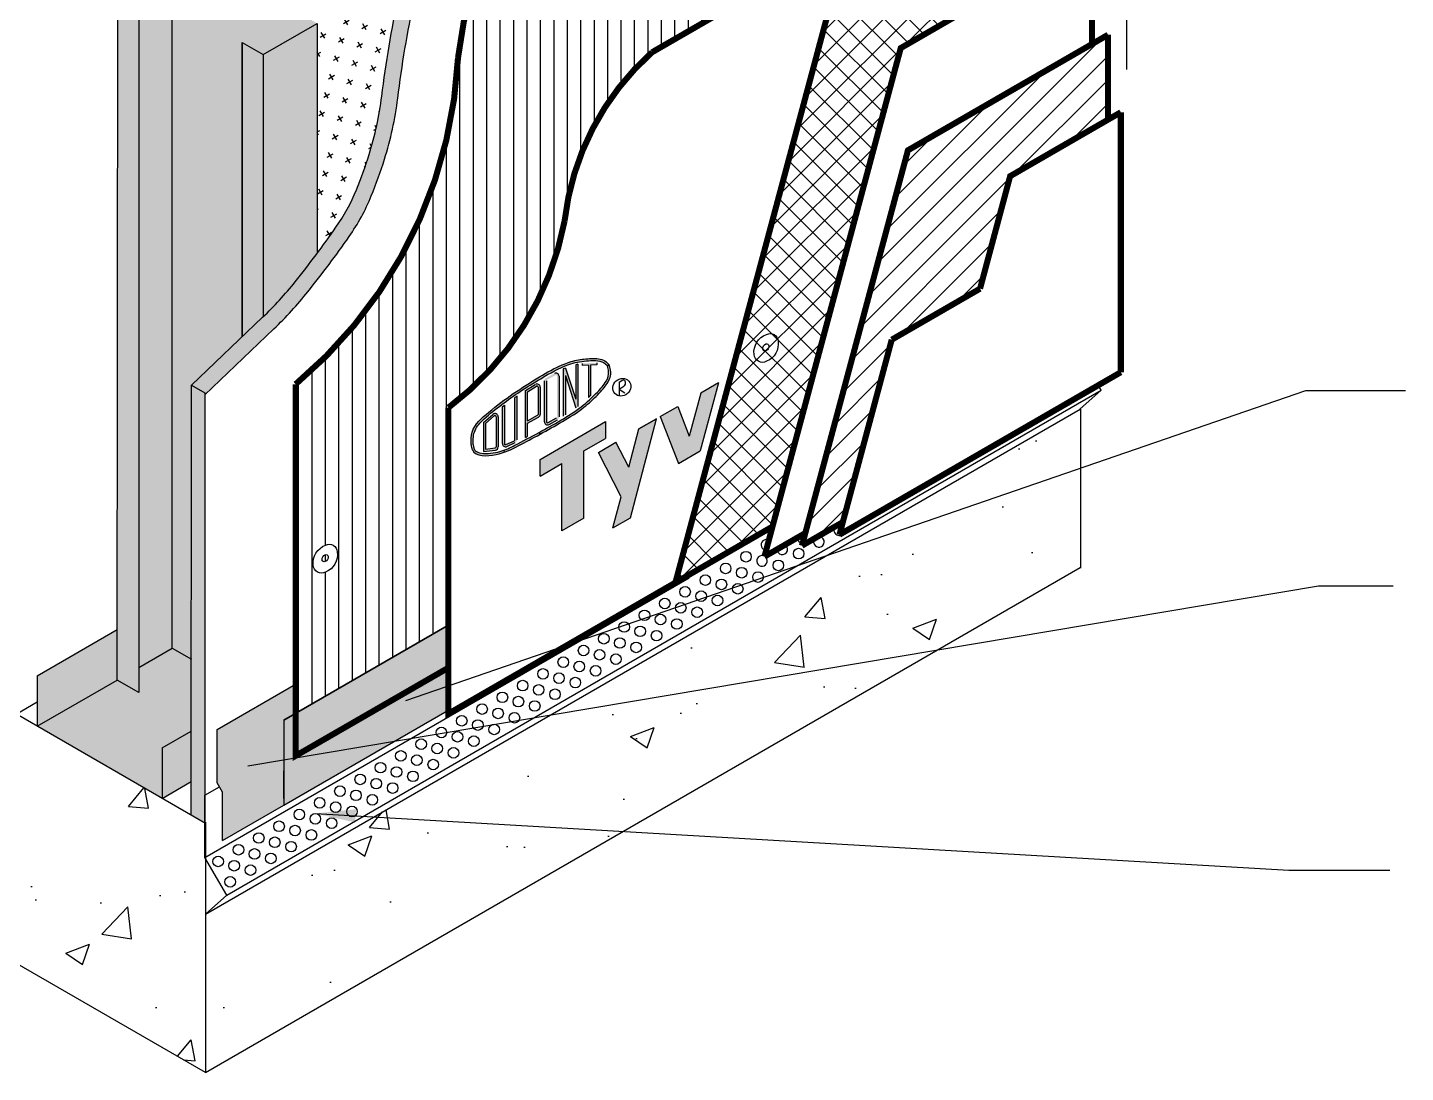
# Model space of a CAD drawing. Extents: x -129 to 51, y 0 to 100.
# Drawn here: x 10.49 to 30.99, y 36.85 to 52.4 of the extents above; entities that cross this region are included whole.
import ezdxf

# ---------------------------------------------------------------- set-up
doc = ezdxf.new("R2010")
doc.units = 0
doc.header["$LTSCALE"] = 1.5
doc.header["$MEASUREMENT"] = 0
doc.linetypes.add('CENTER', pattern=[2, 1.25, -0.25, 0.25, -0.25])
doc.linetypes.add('DASHED', pattern=[0.75, 0.5, -0.25])
for name, color, linetype in [('CLADDING', 252, 'CONTINUOUS'), ('DUPONT_FLASHING', 253, 'CENTER'), ('DUPONTLOGO', 242, 'CONTINUOUS'), ('FASTENING', 7, 'CONTINUOUS'), ('FLASHING', 124, 'CONTINUOUS'), ('INSULATION', 40, 'CONTINUOUS'), ('STRUCTURE', 252, 'CONTINUOUS'), ('STRUCTURE_SHADING', 254, 'CONTINUOUS'), ('TEXT', 7, 'CONTINUOUS'), ('TYVEK', 160, 'DASHED'), ('TYVEK_TAPE', 130, 'CONTINUOUS')]:
    doc.layers.add(name, color=color, linetype=linetype)
doc.styles.add('DETAILS', font='sanss___.ttf', dxfattribs={"height": 1})
doc.dimstyles.new('TYVEKDETAILS', dxfattribs={"dimscale": 6, "dimtxt": 1.5, "dimasz": 0.1, "dimexe": 0.75, "dimexo": 0.75, "dimgap": 0.75, "dimtad": 0, "dimtih": 1, "dimtoh": 1, "dimdec": 4, "dimzin": 0, "dimtxsty": 'DETAILS', "dimcen": 0.0625, "dimazin": 3, "dimtfac": 1, "dimtdec": 4, "dimtofl": 0, "dimtmove": 0, "dimatfit": 3, "dimtolj": 1, "dimtzin": 0})

# ---------------------------------------------------------------- blocks, each defined once
blk = doc.blocks.new('A$C1409495A')
at = {"layer": 'DUPONTLOGO', "color": 242}
for p, q in [((0.234, 0.524), (0.234, 0)), ((0.234, 0.262), (0.441, 0.129))]:
    blk.add_line(p, q, dxfattribs=at)
blk.add_ellipse((0.334, 0.336), major_axis=(0.26, 0.232), ratio=0.903174, dxfattribs=at)
blk.add_spline([(0.234, 0.524), (0.435, 0.597), (0.456, 0.456), (0.234, 0.262)], degree=3, dxfattribs=at)

msp = doc.modelspace()

# ---------------------------------------------------------------- hatches: boundary and pattern name
at = {"layer": 'CLADDING'}
h = msp.add_hatch(dxfattribs=at)
h.set_pattern_fill('ANSI37', color=256, scale=2, style=0)
h.set_pattern_definition([(45, (46.92086, 4.45022), (-0.1767767, 0.1767767), []), (135, (46.92086, 4.45022), (-0.1767767, -0.1767767), [])])
h.paths.add_polyline_path([(26.153, 53.637), (26.153, 54.785), (22.399, 52.618), (20.127, 44.14), (21.572, 44.974), (23.48, 52.094)])
h = msp.add_hatch(dxfattribs=at)
h.set_pattern_fill('ANSI31', color=256, scale=2, style=0)
h.set_pattern_definition([(45, (46.92086, 4.45022), (-0.1767767, 0.1767767), [])])
h.paths.add_polyline_path([(25.108, 50.188), (26.565, 51.029), (26.565, 52.292), (23.587, 50.573), (22.01, 44.69), (22.619, 45.041), (23.346, 47.755), (24.66, 48.514)])
at = {"layer": 'DUPONT_FLASHING'}
msp.add_hatch(color=256, dxfattribs=at).paths.add_polyline_path([(14.301, 42.094), (14.476, 42.195), (14.476, 42.631), (13.308, 41.957), (13.308, 41.163), (13.389, 41.022), (13.389, 40.303), (14.301, 40.83)])
at = {"layer": 'DUPONTLOGO'}
h = msp.add_hatch(color=242, dxfattribs=at)
edge = h.paths.add_edge_path()
edge.add_spline(control_points=[(19.143, 47.38), (19.122, 47.402), (19.055, 47.473), (18.867, 47.479), (18.656, 47.459), (18.39, 47.371), (18.216, 47.267), (18.107, 47.202)], knot_values=[0, 0, 0, 0, 0.220285, 0.723409, 1.286951, 1.843133, 2.799534, 2.799534, 2.799534, 2.799534], degree=3, periodic=0)
edge.add_spline(control_points=[(18.107, 47.202), (17.973, 47.121), (17.709, 46.959), (17.373, 46.701), (17.087, 46.454), (17.086, 46.257), (17.086, 46.192)], knot_values=[0, 0, 0, 0, 1.163314, 2.306933, 3.267609, 3.739632, 3.739632, 3.739632, 3.739632], degree=3, periodic=0)
edge.add_spline(control_points=[(17.086, 46.192), (17.087, 46.191), (17.087, 46.189), (17.087, 46.187)], knot_values=[0, 0, 0, 0, 0.011737, 0.011737, 0.011737, 0.011737], degree=3, periodic=0)
edge.add_line((17.087, 46.187), (17.118, 46.192))
edge.add_spline(control_points=[(17.118, 46.192), (17.118, 46.193), (17.118, 46.194), (17.118, 46.195)], knot_values=[0.001175, 0.001175, 0.001175, 0.001175, 0.002358, 0.002358, 0.002358, 0.002358], degree=3, periodic=0)
edge.add_spline(control_points=[(17.118, 46.195), (17.118, 46.273), (17.119, 46.344), (17.173, 46.466), (17.222, 46.522), (17.364, 46.653), (17.458, 46.725), (17.635, 46.86), (17.723, 46.923), (17.916, 47.049), (18.019, 47.112), (18.123, 47.175)], knot_values=[0.001205, 0.001205, 0.001205, 0.001205, 0.114856, 0.114856, 0.229711, 0.229711, 0.398491, 0.398491, 0.567271, 0.567271, 0.747926, 0.747926, 0.747926, 0.747926], degree=3, periodic=0)
edge.add_spline(control_points=[(18.123, 47.175), (18.259, 47.256), (18.394, 47.336), (18.627, 47.415), (18.712, 47.433), (18.892, 47.447), (18.996, 47.453), (19.077, 47.403), (19.096, 47.384), (19.115, 47.364)], knot_values=[0, 0, 0, 0, 0.237846, 0.237846, 0.375936, 0.375936, 0.514027, 0.514027, 0.556048, 0.556048, 0.556048, 0.556048], degree=3, periodic=0)
edge.add_line((19.115, 47.364), (19.143, 47.38))
h = msp.add_hatch(color=242, dxfattribs=at)
edge = h.paths.add_edge_path()
edge.add_spline(control_points=[(19.143, 47.38), (19.156, 47.332), (19.186, 47.221), (19.092, 47.065), (18.95, 46.909), (18.745, 46.718), (18.448, 46.534), (18.225, 46.41), (18.115, 46.349)], knot_values=[0, 0, 0, 0, 0.071407, 0.167973, 0.251697, 0.391689, 0.584619, 0.774344, 0.774344, 0.774344, 0.774344], degree=3, periodic=0)
edge.add_line((18.115, 46.349), (18.1, 46.376))
edge.add_spline(control_points=[(18.1, 46.376), (18.314, 46.495), (18.533, 46.61), (18.812, 46.822), (18.893, 46.898), (19.015, 47.026), (19.061, 47.079), (19.125, 47.186), (19.139, 47.231), (19.13, 47.308), (19.123, 47.336), (19.115, 47.364)], knot_values=[0.000251, 0.000251, 0.000251, 0.000251, 0.36813, 0.36813, 0.535334, 0.535334, 0.640047, 0.640047, 0.727343, 0.727343, 0.770536, 0.770536, 0.770536, 0.770536], degree=3, periodic=0)
edge.add_line((19.115, 47.364), (19.143, 47.38))
for color, points in [(242, [(18.458, 46.615), (18.49, 46.635), (18.49, 47.224), (18.646, 46.739), (18.677, 46.759), (18.677, 47.391), (18.646, 47.381), (18.646, 46.868), (18.49, 47.331), (18.458, 47.321)]), (242, [(18.866, 47.376), (18.958, 47.38), (18.958, 47.411), (18.74, 47.402), (18.74, 47.37), (18.835, 47.374), (18.835, 46.896), (18.866, 46.926)]), (182, [(20.334, 46.321), (20.163, 46.762), (19.901, 46.611), (20.172, 45.911), (20.496, 46.099), (20.767, 47.111), (20.505, 46.959)]), (242, [(17.771, 46.916), (17.74, 46.894), (17.74, 46.266, -0.293439), (17.731, 46.252), (17.606, 46.195, -0.546266), (17.583, 46.209), (17.583, 46.78), (17.552, 46.758), (17.552, 46.209, 0.546266), (17.619, 46.166), (17.744, 46.223, 0.293439), (17.771, 46.266)]), (182, [(19.847, 46.579), (19.584, 46.428), (19.435, 45.857), (19.243, 46.231), (18.981, 46.079), (19.319, 45.419), (19.197, 44.954), (19.459, 45.106)]), (182, [(18.439, 45.911), (18.439, 44.911), (18.764, 45.099), (18.764, 46.099), (19.089, 46.286), (19.089, 46.536), (18.115, 45.974), (18.115, 45.724)])]:
    msp.add_hatch(color=color, dxfattribs=at).paths.add_polyline_path(points)
h = msp.add_hatch(color=242, dxfattribs=at)
h.paths.add_polyline_path([(18.177, 46.535, 0.573672), (18.247, 46.494), (18.372, 46.564, 0.270913), (18.396, 46.605), (18.396, 47.212, 0.570599), (18.326, 47.253), (18.201, 47.185, 0.2734), (18.177, 47.144)])
h.paths.add_polyline_path([(18.208, 47.144, -0.2734), (18.217, 47.157), (18.342, 47.226, -0.570599), (18.365, 47.212), (18.365, 46.605, -0.270913), (18.357, 46.592), (18.232, 46.521, -0.573672), (18.208, 46.535)], flags=16)
h = msp.add_hatch(color=242, dxfattribs=at)
h.paths.add_polyline_path([(17.896, 46.302), (17.927, 46.319), (17.927, 46.515), (18.09, 46.603, 0.275801), (18.115, 46.644), (18.115, 47.049, 0.588096), (18.043, 47.089), (17.896, 46.998)])
h.paths.add_polyline_path([(17.927, 46.55), (18.075, 46.63, 0.275801), (18.083, 46.644), (18.083, 47.049, 0.588096), (18.06, 47.063), (17.927, 46.981)], flags=16)
at = {"layer": 'DUPONTLOGO', "linetype": 'CONTINUOUS'}
h = msp.add_hatch(color=256, dxfattribs=at)
edge = h.paths.add_edge_path()
edge.add_line((17.271, 46.524), (17.271, 46.093))
edge.add_line((17.271, 46.093), (17.448, 46.112))
edge.add_arc((17.443, 46.159), 0.0469, 276.3021, 360)
edge.add_line((17.49, 46.159), (17.49, 46.608))
edge.add_arc((17.443, 46.608), 0.0469, 360, 490.3159)
edge.add_line((17.413, 46.644), (17.271, 46.524))
edge = h.paths.add_edge_path(flags=16)
edge.add_line((17.302, 46.509), (17.302, 46.128))
edge.add_line((17.302, 46.128), (17.445, 46.144))
edge.add_arc((17.443, 46.159), 0.0156, 276.3021, 360)
edge.add_line((17.458, 46.159), (17.458, 46.608))
edge.add_arc((17.443, 46.608), 0.0156, 360, 490.3159)
edge.add_line((17.433, 46.62), (17.302, 46.509))
at = {"layer": 'DUPONTLOGO'}
h = msp.add_hatch(color=242, dxfattribs=at)
edge = h.paths.add_edge_path()
edge.add_spline(control_points=[(18.1, 46.376), (17.977, 46.31), (17.855, 46.244), (17.685, 46.157), (17.632, 46.131), (17.573, 46.11)], knot_values=[0.281052, 0.281052, 0.281052, 0.281052, 0.486409, 0.486409, 0.582124, 0.582124, 0.582124, 0.582124], degree=3, periodic=0)
edge.add_line((17.573, 46.11), (17.584, 46.081))
edge.add_spline(control_points=[(17.584, 46.081), (17.658, 46.107), (17.825, 46.193), (18.005, 46.29), (18.115, 46.349)], knot_values=[1.4053, 1.4053, 1.4053, 1.4053, 1.988796, 2.910618, 2.910618, 2.910618, 2.910618], degree=3, periodic=0)
edge.add_line((18.115, 46.349), (18.1, 46.376))
h = msp.add_hatch(color=242, dxfattribs=at)
edge = h.paths.add_edge_path()
edge.add_line((17.584, 46.081), (17.573, 46.11))
edge.add_spline(control_points=[(17.573, 46.11), (17.555, 46.104), (17.535, 46.097), (17.432, 46.068), (17.323, 46.052), (17.201, 46.071), (17.169, 46.084), (17.132, 46.123), (17.124, 46.152), (17.118, 46.192)], knot_values=[0.002358, 0.002358, 0.002358, 0.002358, 0.032929, 0.032929, 0.159215, 0.159215, 0.221312, 0.221312, 0.281052, 0.281052, 0.281052, 0.281052], degree=3, periodic=0)
edge.add_line((17.118, 46.192), (17.087, 46.187))
edge.add_spline(control_points=[(17.087, 46.187), (17.091, 46.161), (17.117, 46.012), (17.382, 46.02), (17.545, 46.067), (17.584, 46.081)], knot_values=[0.011737, 0.011737, 0.011737, 0.011737, 0.202925, 1.099028, 1.4053, 1.4053, 1.4053, 1.4053], degree=3, periodic=0)
at = {"layer": 'INSULATION'}
h = msp.add_hatch(dxfattribs=at)
h.set_pattern_fill('CROSS', color=256, scale=0.8, angle=30, style=0)
h.set_pattern_definition([(30, (42.14754, 3.36058), (0.0732051, 0.2732051), [0.1, -0.3]), (120, (42.21584, 3.34228), (-0.2732051, 0.0732051), [0.1, -0.3])])
h.paths.add_polyline_path([(15.758, 51.377, -0.020731), (16.007, 52.864, -0.03673), (16.271, 53.779), (14.797, 52.461), (14.797, 49.04, 0.007628), (15.077, 49.427, 0.055655), (15.38, 49.984, 0.020914), (15.57, 50.511, 0.044799)])
at = {"layer": 'STRUCTURE'}
h = msp.add_hatch(dxfattribs=at)
h.set_pattern_fill('AR-SAND', color=256, scale=0.25, style=0)
h.set_pattern_definition([(37.5, (42.14754, 3.3606), (-0.0157483, 0.481706), [0, -0.38, 0, -0.425, 0, -0.40625]), (7.5, (42.14754, 3.3606), (0.442444, 0.7055365), [0, -0.205, 0, -0.3425, 0, -0.13125]), (327.5, (41.84004, 3.3606), (0.7785355, 0.0014148), [0, -0.125, 0, -0.45, 0, -0.5875]), (317.5, (41.84004, 3.3606), (0.7515317, 0.219419), [0, -0.0625, 0, -0.295, 0, -0.3375])])
h.paths.add_polyline_path([(26.141, 60.821), (25.933, 60.932), (18.033, 56.371), (18.233, 56.256)])
h.paths.add_polyline_path([(18.245, 56.249), (18.033, 56.371, 0.022024), (16.847, 54.873, 0.0603), (16.35, 53.98, 0.04506), (16.007, 52.864, 0.020731), (15.758, 51.377, -0.044799), (15.57, 50.511, -0.020914), (15.38, 49.984, -0.055655), (15.077, 49.427, -0.016125), (14.472, 48.618, -0.033704), (13.986, 48.088), (12.927, 47.078), (13.127, 46.962), (13.127, 46.937), (14.152, 47.915, 0.033704), (14.66, 48.469, 0.016125), (15.273, 49.29, 0.055655), (15.602, 49.894, 0.020914), (15.799, 50.439, 0.044799), (15.996, 51.348, -0.020731), (16.242, 52.814, -0.04506), (16.572, 53.89, -0.06032), (17.041, 54.732, -0.022567)])
h.paths.add_polyline_path([(13.127, 46.962), (12.927, 47.078), (12.925, 43.89), (13.127, 44.006)])
h.paths.add_polyline_path([(13.127, 44.006), (12.925, 43.89), (12.924, 41.561), (13.127, 41.679)])
h.paths.add_polyline_path([(13.127, 41.679), (12.924, 41.561), (12.923, 40.68), (13.127, 40.562)])
at = {"layer": 'STRUCTURE', "linetype": 'CONTINUOUS'}
h = msp.add_hatch(dxfattribs=at)
h.set_pattern_fill('AR-CONC', color=256, scale=0.5, style=0)
h.set_pattern_definition([(50, (46.921, 4.4502), (3.5863, -0.31376), [0.375, -4.125]), (355, (46.921, 4.4502), (-0.69376, 3.76096), [0.3, -3.3]), (100.4514, (47.2197, 4.424), (2.89255, 3.4472), [0.3187, -3.5057]), (46.184, (46.921, 5.45), (5.3362, -0.8276), [0.5625, -6.1875]), (96.636, (47.3655, 5.381), (4.6733, 4.8706), [0.47805, -5.25856]), (351.184, (46.921, 5.45), (4.6733, 4.8706), [0.45, -4.95]), (21, (47.421, 5.2002), (2.98454, -2.0131), [0.375, -4.125]), (326, (47.421, 5.2002), (1.21658, 3.62575), [0.3, -3.3]), (71.4514, (47.6696, 5.0325), (4.20111, 1.61265), [0.3187, -3.5057]), (37.5, (46.9209, 4.4502), (0.0608, 1.66447), [0, -3.26, 0, -3.35, 0, -3.3125]), (7.5, (46.9209, 4.4502), (1.31535, 1.97206), [0, -1.91, 0, -3.185, 0, -1.2625]), (327.5, (45.8059, 4.4502), (2.669112, -0.112774), [0, -1.25, 0, -3.9, 0, -5.175]), (317.5, (45.3059, 4.4502), (2.91593, 0.500525), [0, -1.625, 0, -2.59, 0, -3.675])])
h.paths.add_polyline_path([(26.148, 44.366), (26.148, 46.721), (13.134, 39.207), (13.134, 36.852)])
h.paths.add_polyline_path([(13.134, 40.04), (13.127, 40.052), (13.127, 40.562), (8.658, 43.142), (8.658, 39.436), (13.134, 36.852)])
h.paths.add_polyline_path([(10.114, 43.982), (8.658, 43.142), (10.113, 42.302)])
at = {"layer": 'STRUCTURE_SHADING', "linetype": 'CONTINUOUS'}
h = msp.add_hatch(color=256, dxfattribs=at)
h.paths.add_polyline_path([(14.797, 52.461), (12.65, 53.711), (12.641, 53.704), (12.641, 43.164), (12.925, 43.001), (12.927, 47.078), (13.68, 47.796), (13.682, 52.178), (13.995, 51.998)])
h.paths.add_polyline_path([(14.797, 52.461), (13.995, 51.998), (13.995, 49.695), (13.995, 48.096, 0.033177), (14.472, 48.618, 0.008495), (14.797, 49.04)])
h.paths.add_polyline_path([(13.995, 51.998), (13.682, 52.178), (13.682, 47.798), (13.986, 48.088, 0.000526), (13.995, 48.096)], flags=17)
h.paths.add_polyline_path([(12.641, 53.717), (11.829, 53.248), (12.142, 53.068), (12.142, 42.876), (12.641, 43.164)])
h.paths.add_polyline_path([(12.924, 41.931), (12.489, 41.68), (12.489, 40.93), (12.924, 41.181)])
h.paths.add_polyline_path([(12.924, 41.931), (12.925, 43.001), (12.641, 43.164), (12.142, 42.876), (12.142, 42.506), (11.822, 42.691), (10.63, 42.003), (12.489, 40.93), (12.489, 41.68)])
h.paths.add_polyline_path([(12.142, 53.068), (11.829, 53.248), (11.823, 42.69), (12.142, 42.506)])
h.paths.add_polyline_path([(11.824, 43.442), (10.63, 42.753), (10.63, 42.003), (11.823, 42.692)])
at = {"layer": 'TYVEK', "linetype": 'CONTINUOUS'}
h = msp.add_hatch(dxfattribs=at)
h.set_pattern_fill('_USER', color=23, scale=0.2, angle=90, style=0, pattern_type=0)
h.set_pattern_definition([(90, (46.92086, 4.45022), (-0.2, 1e-17), [])])
h.paths.add_polyline_path([(26.153, 55.706), (26.153, 59.934), (18.849, 55.724, 0.184885), (16.893, 51.951, -0.20905), (14.476, 47.092), (14.476, 42.195), (16.73, 43.497), (16.73, 42.862), (16.75, 42.874), (16.75, 43.408), (16.75, 46.744, 0.187372), (18.478, 49.519, -0.184727), (19.78, 52.032)])
h.paths.add_polyline_path([(20.495, 53.187), (20.621, 53.26, 0.399352), (20.699, 53.227, 0.462874), (20.774, 53.337, 0.383159), (20.644, 53.354, -0.346928), (20.484, 53.467, -0.34771), (20.639, 53.716, -0.38336), (20.912, 53.659), (20.791, 53.589, 0.306004), (20.664, 53.61, -0.000531), (20.665, 53.61, 0.499574), (20.618, 53.51, 0.316997), (20.685, 53.482, -0.38484), (20.917, 53.403, -0.35133), (20.785, 53.136, -0.082009), (20.719, 53.104, -0.432583)], flags=16)
h.paths.add_polyline_path([(20.479, 53.974), (20.479, 54.974), (20.155, 54.787), (20.155, 55.037), (21.129, 55.599), (21.129, 55.349), (20.804, 55.162), (20.804, 54.162)], flags=16)
edge = h.paths.add_edge_path(flags=16)
edge.add_line((20.155, 55.412), (20.14, 55.439))
edge.add_spline(control_points=[(20.14, 55.439), (20.017, 55.374), (19.895, 55.307), (19.725, 55.22), (19.672, 55.194), (19.613, 55.173)], knot_values=[0.281052, 0.281052, 0.281052, 0.281052, 0.486409, 0.486409, 0.582124, 0.582124, 0.582124, 0.582124], degree=3, periodic=0)
edge.add_line((19.613, 55.173), (19.624, 55.144))
edge.add_spline(control_points=[(19.624, 55.144), (19.698, 55.17), (19.865, 55.256), (20.045, 55.353), (20.155, 55.412)], knot_values=[0.56212, 0.56212, 0.56212, 0.56212, 0.795518, 1.164247, 1.164247, 1.164247, 1.164247], degree=3, periodic=0)
h.paths.add_polyline_path([(20.933, 53.541), (20.933, 53.677), (21.034, 53.735), (21.034, 53.939), (21.17, 54.017), (21.17, 53.814), (21.271, 53.872), (21.271, 53.736), (21.17, 53.678), (21.17, 53.53, 0.436157), (21.208, 53.506), (21.271, 53.542), (21.271, 53.422), (21.192, 53.376, -0.634881), (21.034, 53.478), (21.034, 53.599)], flags=16)
h.paths.add_polyline_path([(19.311, 55.156), (19.311, 55.587), (19.453, 55.707, -0.63901), (19.53, 55.671), (19.53, 55.222, -0.382353), (19.488, 55.176)], flags=16)
edge = h.paths.add_edge_path(flags=16)
edge.add_spline(control_points=[(21.183, 56.443), (21.196, 56.396), (21.226, 56.284), (21.132, 56.128), (20.99, 55.972), (20.785, 55.782), (20.488, 55.597), (20.265, 55.473), (20.155, 55.412)], knot_values=[0, 0, 0, 0, 0.142813, 0.335947, 0.503394, 0.783377, 1.169237, 1.548688, 1.548688, 1.548688, 1.548688], degree=3, periodic=0)
edge.add_line((20.155, 55.412), (20.14, 55.439))
edge.add_spline(control_points=[(20.14, 55.439), (20.354, 55.559), (20.573, 55.673), (20.852, 55.886), (20.933, 55.961), (21.055, 56.09), (21.101, 56.142), (21.165, 56.249), (21.179, 56.294), (21.17, 56.371), (21.163, 56.399), (21.155, 56.427)], knot_values=[0.000251, 0.000251, 0.000251, 0.000251, 0.36813, 0.36813, 0.535334, 0.535334, 0.640047, 0.640047, 0.727343, 0.727343, 0.770536, 0.770536, 0.770536, 0.770536], degree=3, periodic=0)
edge.add_spline(control_points=[(21.155, 56.427), (21.136, 56.448), (21.118, 56.466), (21.036, 56.516), (20.932, 56.51), (20.752, 56.496), (20.667, 56.478), (20.434, 56.399), (20.299, 56.319), (20.163, 56.238)], knot_values=[0, 0, 0, 0, 0.042021, 0.042021, 0.180111, 0.180111, 0.318202, 0.318202, 0.556048, 0.556048, 0.556048, 0.556048], degree=3, periodic=0)
edge.add_spline(control_points=[(19.158, 55.258), (19.158, 55.336), (19.159, 55.407), (19.213, 55.529), (19.262, 55.586), (19.404, 55.716), (19.498, 55.788), (19.675, 55.923), (19.763, 55.986), (19.956, 56.112), (20.059, 56.175), (20.163, 56.238)], knot_values=[0.001205, 0.001205, 0.001205, 0.001205, 0.114856, 0.114856, 0.229711, 0.229711, 0.398491, 0.398491, 0.567271, 0.567271, 0.747926, 0.747926, 0.747926, 0.747926], degree=3, periodic=0)
edge.add_spline(control_points=[(20.163, 56.238), (20.299, 56.319), (20.434, 56.399), (20.667, 56.478), (20.752, 56.496), (20.932, 56.51), (21.036, 56.516), (21.118, 56.466), (21.136, 56.448), (21.155, 56.427)], knot_values=[0, 0, 0, 0, 0.237846, 0.237846, 0.375936, 0.375936, 0.514027, 0.514027, 0.556048, 0.556048, 0.556048, 0.556048], degree=3, periodic=0)
edge.add_line((21.155, 56.427), (21.183, 56.443))
h.paths.add_polyline_path([(19.342, 55.191), (19.342, 55.572), (19.473, 55.683, -0.63901), (19.498, 55.671), (19.498, 55.208)], flags=0)
h.paths.add_polyline_path([(21.312, 53.587), (21.312, 53.899), (21.43, 53.966), (21.43, 53.681, 0.459826), (21.549, 53.731), (21.549, 54.035), (21.667, 54.103), (21.667, 53.65), (21.549, 53.582), (21.549, 53.636, -0.695971)], flags=16)
h.paths.add_polyline_path([(21.237, 54.017), (21.359, 54.482), (21.021, 55.142), (21.283, 55.294), (21.475, 54.92), (21.625, 55.491), (21.887, 55.642), (21.5, 54.169)], flags=16)
h.paths.add_polyline_path([(19.936, 55.365), (19.936, 56.061), (20.083, 56.152, -0.588096), (20.155, 56.113), (20.155, 55.707, -0.275801), (20.13, 55.666), (19.967, 55.578), (19.967, 55.382)], flags=16)
h.paths.add_polyline_path([(19.967, 55.613), (19.967, 56.044), (20.1, 56.126, -0.588096), (20.123, 56.113), (20.123, 55.698)], flags=0)
h.paths.add_polyline_path([(20.217, 55.598), (20.217, 56.207, -0.2734), (20.241, 56.248), (20.366, 56.317, -0.570599), (20.436, 56.276), (20.436, 55.668, -0.270913), (20.412, 55.627), (20.287, 55.557, -0.573672)], flags=16)
h.paths.add_polyline_path([(21.712, 53.949, -0.25764), (21.867, 54.237, -0.435127), (22.139, 54.206), (22, 54.126, 0.360236), (21.879, 54.112, 0.308439), (21.849, 53.98, 0.399352), (21.927, 53.947, 0.348023), (22.028, 54.066), (22.167, 54.146, -0.291413), (22.012, 53.856, -0.082009), (21.947, 53.824, -0.51314)], flags=16)
h.paths.add_polyline_path([(20.248, 55.598), (20.248, 56.216), (20.382, 56.289, -0.570599), (20.405, 56.276), (20.405, 55.659), (20.272, 55.584, -0.573672)], flags=0)
h.paths.add_polyline_path([(20.498, 55.678), (20.498, 56.384), (20.53, 56.394), (20.686, 55.931), (20.686, 56.444), (20.717, 56.454), (20.717, 55.823), (20.686, 55.802), (20.53, 56.287), (20.53, 55.699)], flags=16)
h.paths.add_polyline_path([(22.177, 54.208, -0.25764), (22.332, 54.497, -0.435127), (22.605, 54.465), (22.466, 54.385, 0.360236), (22.345, 54.371, 0.308439), (22.314, 54.239, 0.399352), (22.393, 54.207, 0.348023), (22.494, 54.325), (22.647, 54.413, -0.102843), (22.625, 54.476, -0.25764), (22.78, 54.765, -0.535021), (23.08, 54.68, -0.297026), (22.926, 54.384, -0.082009), (22.86, 54.351, -0.38973), (22.647, 54.413), (22.633, 54.405, -0.291413), (22.478, 54.115, -0.082009), (22.412, 54.083, -0.51314)], flags=16)
h.paths.add_polyline_path([(20.875, 55.96), (20.875, 56.437), (20.78, 56.433), (20.78, 56.465), (20.998, 56.474), (20.998, 56.443), (20.906, 56.439), (20.906, 55.989)], flags=16)
edge = h.paths.add_edge_path(flags=16)
edge.add_ellipse((21.37, 56.11), major_axis=(0.104, 0.093), ratio=0.903174, start_angle=0, end_angle=213.8665, ccw=False)
edge.add_ellipse((21.37, 56.11), major_axis=(0.104, 0.093), ratio=0.903174, start_angle=213.8665, end_angle=360, ccw=False)
h.paths.add_polyline_path([(22.212, 54.974), (21.941, 55.674), (22.203, 55.825), (22.374, 55.384), (22.545, 56.022), (22.807, 56.174), (22.536, 55.162)], flags=16)
edge = h.paths.add_edge_path(flags=16)
edge.add_spline(control_points=[(21.33, 56.185), (21.362, 56.207), (21.416, 56.244), (21.429, 56.125), (21.37, 56.098), (21.33, 56.081)], knot_values=[0, 0, 0, 0, 0.213104, 0.355185, 0.650392, 0.650392, 0.650392, 0.650392], degree=3, periodic=0)
edge.add_line((21.33, 56.081), (21.33, 56.185))
h.paths.add_polyline_path([(22.762, 54.507, -0.026409), (22.758, 54.519, 0.051704)], flags=0)
h.paths.add_polyline_path([(21.298, 56.716, -0.345825), (21.482, 57.015, -0.546252), (21.655, 56.915, -0.353716), (21.482, 56.615, -0.556012)], flags=16)
h.paths.add_polyline_path([(23.146, 54.511), (23.097, 55.136), (23.233, 55.215), (23.252, 54.729), (23.321, 55.266), (23.439, 55.334), (23.508, 54.876), (23.527, 55.384), (23.663, 55.463), (23.614, 54.781), (23.447, 54.684), (23.38, 54.994), (23.313, 54.607)], flags=16)
h.paths.add_polyline_path([(21.429, 56.797, -0.345825), (21.475, 56.872, -0.546252), (21.518, 56.847, -0.353716), (21.475, 56.772, -0.556012)], flags=0)
edge = h.paths.add_edge_path(flags=16)
edge.add_spline(control_points=[(23.579, 56.045), (23.573, 55.966), (23.556, 55.751), (23.291, 55.525), (22.934, 55.516), (22.868, 55.667), (22.847, 55.716)], knot_values=[0, 0, 0, 0, 0.233175, 0.629766, 0.945062, 1.098191, 1.098191, 1.098191, 1.098191], degree=3, periodic=0)
edge.add_spline(control_points=[(22.847, 55.716), (22.831, 55.802), (22.804, 55.955), (22.864, 56.21), (23.068, 56.368), (23.29, 56.404), (23.539, 56.389), (23.565, 56.226), (23.579, 56.139)], knot_values=[0, 0, 0, 0, 0.259119, 0.464776, 0.751758, 0.959659, 1.159853, 1.392957, 1.392957, 1.392957, 1.392957], degree=3, periodic=0)
edge.add_line((23.579, 56.139), (23.061, 55.84))
edge.add_arc((23.183, 55.872), 0.126, 194.6731, 367.7023)
edge.add_line((23.308, 55.889), (23.579, 56.045))
h.paths.add_polyline_path([(23.69, 54.824), (23.69, 55.277), (23.825, 55.356), (23.825, 55.325, -0.318825), (24.032, 55.414), (23.994, 55.271, 0.403544), (23.825, 55.161), (23.825, 54.903)], flags=16)
edge = h.paths.add_edge_path(flags=0)
edge.add_spline(control_points=[(23.016, 56.002), (23.002, 56.016), (23.002, 56.036), (23.003, 56.099), (23.026, 56.141), (23.086, 56.196), (23.17, 56.237), (23.273, 56.251), (23.345, 56.242), (23.347, 56.19)], knot_values=[0.169335, 0.169335, 0.169335, 0.169335, 0.236034, 0.236034, 0.350719, 0.350719, 0.465405, 0.465405, 0.543701, 0.543701, 0.543701, 0.543701], degree=3, periodic=0)
edge.add_line((23.347, 56.19), (23.016, 56.002))
h.paths.add_polyline_path([(23.69, 55.828), (23.69, 57.081), (23.96, 57.237), (23.96, 56.412), (24.285, 57.027), (24.556, 57.183), (24.231, 56.568), (24.556, 56.328), (24.285, 56.171), (23.96, 56.412), (23.96, 55.984)], flags=16)
h.paths.add_polyline_path([(24.099, 55.327, -0.10923), (24.297, 55.458, 0.190542), (24.287, 55.509, 0.353187), (24.234, 55.51, 0.269), (24.177, 55.445), (24.061, 55.378, -0.110247), (24.104, 55.512, -0.23867), (24.285, 55.6, -0.433792), (24.415, 55.459), (24.415, 55.243), (24.297, 55.175), (24.297, 55.205, -0.405813), (24.116, 55.138, -0.482487)], flags=16)
h.paths.add_polyline_path([(24.176, 55.269, -0.303877), (24.195, 55.315, -0.108109), (24.291, 55.368, -0.000944), (24.291, 55.282, -0.271128), (24.224, 55.23, -0.43828)], flags=0)
h.paths.add_polyline_path([(24.458, 55.098), (24.458, 55.268), (24.458, 55.404), (24.458, 55.721), (24.575, 55.789), (24.575, 55.753, -0.220021), (24.66, 55.837, -0.538426), (24.895, 55.707, -0.212748), (24.777, 55.452, -0.089238), (24.668, 55.386, -0.151053), (24.575, 55.374), (24.575, 55.166)], flags=16)
h.paths.add_polyline_path([(24.595, 55.57, -0.036637), (24.595, 55.589, 0.087797)], flags=0)
h.paths.add_polyline_path([(24.755, 55.648, 0.047006), (24.754, 55.658, -0.020256)], flags=0)
edge = h.paths.add_edge_path(flags=16)
edge.add_ellipse((24.976, 55.282), major_axis=(0.104, 0.093), ratio=0.903174, start_angle=0, end_angle=213.8665, ccw=False)
edge.add_ellipse((24.976, 55.282), major_axis=(0.104, 0.093), ratio=0.903174, start_angle=213.8665, end_angle=360, ccw=False)
edge = h.paths.add_edge_path(flags=16)
edge.add_spline(control_points=[(24.936, 55.357), (24.968, 55.379), (25.022, 55.416), (25.035, 55.297), (24.976, 55.27), (24.936, 55.253)], knot_values=[0, 0, 0, 0, 0.085242, 0.142074, 0.260157, 0.260157, 0.260157, 0.260157], degree=3, periodic=0)
edge.add_line((24.936, 55.253), (24.936, 55.357))
h.paths.add_polyline_path([(15.096, 44.598, -0.353716), (14.922, 44.298, -0.556012), (14.738, 44.399, -0.345825), (14.922, 44.698, -0.546252)], flags=16)
h.paths.add_polyline_path([(14.959, 44.53, -0.353716), (14.915, 44.455, -0.556012), (14.869, 44.48, -0.345825), (14.915, 44.555, -0.546252)], flags=0)
edge = h.paths.add_edge_path(flags=16)
edge.add_ellipse((24.752, 57.293), major_axis=(0.104, 0.093), ratio=0.903174, start_angle=0, end_angle=213.8665, ccw=False)
edge.add_ellipse((24.752, 57.293), major_axis=(0.104, 0.093), ratio=0.903174, start_angle=213.8665, end_angle=360, ccw=False)
edge = h.paths.add_edge_path(flags=16)
edge.add_spline(control_points=[(24.712, 57.368), (24.744, 57.39), (24.798, 57.426), (24.811, 57.307), (24.752, 57.281), (24.712, 57.263)], knot_values=[0, 0, 0, 0, 0.085242, 0.142074, 0.260157, 0.260157, 0.260157, 0.260157], degree=3, periodic=0)
edge.add_line((24.712, 57.263), (24.712, 57.368))
at = {"layer": 'TYVEK_TAPE'}
msp.add_hatch(color=256, dxfattribs=at).paths.add_polyline_path([(16.73, 42.232), (16.73, 43.497), (14.301, 42.094), (14.301, 40.83)])

# ---------------------------------------------------------------- linework, layer by layer
at = {"layer": 'CLADDING', "const_width": 0.09}
for points in [[(21.572, 44.974), (20.127, 44.14), (22.399, 52.618), (26.153, 54.785)], [(21.452, 44.527), (23.48, 52.094), (26.326, 53.737)], [(26.326, 53.737), (26.326, 52.155)], [(22.01, 44.69), (23.587, 50.573), (26.565, 52.292)], [(26.565, 52.292), (26.565, 51.029)], [(24.66, 48.514), (25.108, 50.188), (26.755, 51.139)], [(26.755, 51.139), (26.755, 47.271)], [(23.346, 47.755), (24.66, 48.514)], [(22.568, 44.853), (23.346, 47.755)], [(22.568, 44.853), (26.755, 47.271)], [(21.452, 44.527), (22.061, 44.878)], [(22.01, 44.69), (22.619, 45.041)]]:
    msp.add_lwpolyline(points, dxfattribs=at)
at = {"layer": 'DUPONTLOGO', "color": 242}
for p, q in [((18.677, 47.391), (18.646, 47.381)), ((18.646, 47.381), (18.646, 46.868)), ((18.677, 47.391), (18.677, 46.759)), ((18.74, 47.402), (18.74, 47.37)), ((18.835, 47.374), (18.74, 47.37)), ((18.835, 47.375), (18.835, 46.896)), ((18.96, 47.38), (18.866, 47.376)), ((18.866, 47.376), (18.866, 46.926)), ((18.958, 47.411), (18.958, 47.38)), ((19.143, 47.38), (19.115, 47.364)), ((18.396, 47.212), (18.396, 46.605)), ((18.49, 47.331), (18.458, 47.321)), ((18.458, 47.321), (18.458, 46.615)), ((18.49, 47.331), (18.646, 46.868)), ((18.49, 47.224), (18.646, 46.739)), ((18.49, 47.224), (18.49, 46.635)), ((17.896, 46.998), (18.043, 47.089)), ((17.896, 46.302), (17.896, 46.998)), ((17.927, 46.981), (18.06, 47.063)), ((17.927, 46.55), (17.927, 46.981)), ((18.083, 47.049), (18.083, 46.644)), ((18.115, 47.049), (18.115, 46.644)), ((18.177, 47.144), (18.177, 46.535)), ((18.208, 47.144), (18.208, 46.535)), ((17.552, 46.758), (17.583, 46.78)), ((17.552, 46.758), (17.552, 46.209)), ((17.583, 46.78), (17.583, 46.209)), ((17.771, 46.916), (17.74, 46.894)), ((17.74, 46.266), (17.74, 46.894)), ((17.771, 46.266), (17.771, 46.916)), ((18.866, 46.926), (18.835, 46.896)), ((17.271, 46.524), (17.413, 46.644)), ((17.302, 46.509), (17.433, 46.62)), ((17.458, 46.608), (17.458, 46.159)), ((17.49, 46.608), (17.49, 46.159)), ((17.927, 46.55), (18.075, 46.63)), ((17.927, 46.515), (18.09, 46.603)), ((18.232, 46.521), (18.357, 46.592)), ((18.247, 46.494), (18.372, 46.564)), ((17.271, 46.524), (17.271, 46.093)), ((17.302, 46.509), (17.302, 46.128)), ((17.927, 46.319), (17.927, 46.515)), ((18.1, 46.376), (18.115, 46.349)), ((18.115, 46.349), (18.1, 46.376)), ((17.302, 46.128), (17.445, 46.144)), ((17.606, 46.195), (17.731, 46.252)), ((17.619, 46.166), (17.744, 46.223)), ((17.896, 46.302), (17.927, 46.319)), ((17.271, 46.093), (17.448, 46.112)), ((17.584, 46.081), (17.573, 46.11))]:
    msp.add_line(p, q, dxfattribs=at)
at = {"layer": 'DUPONTLOGO', "color": 182}
for p, q in [((20.505, 46.959), (20.334, 46.321)), ((20.767, 47.111), (20.496, 46.099)), ((20.767, 47.111), (20.505, 46.959)), ((19.901, 46.611), (20.163, 46.762)), ((20.163, 46.762), (20.334, 46.321)), ((19.459, 45.106), (19.847, 46.579)), ((19.584, 46.428), (19.847, 46.579)), ((19.847, 46.579), (19.584, 46.428)), ((19.901, 46.611), (20.172, 45.911)), ((18.115, 45.974), (19.089, 46.536)), ((19.089, 46.536), (19.089, 46.286)), ((19.435, 45.857), (19.584, 46.428)), ((18.764, 46.099), (19.089, 46.286)), ((18.981, 46.224), (19.089, 46.286)), ((18.981, 46.079), (19.243, 46.231)), ((18.981, 46.079), (19.243, 46.231)), ((19.435, 45.857), (19.243, 46.231)), ((18.115, 45.724), (18.115, 45.974)), ((18.764, 45.099), (18.764, 46.099)), ((19.319, 45.419), (18.981, 46.079)), ((20.172, 45.911), (20.496, 46.099)), ((18.115, 45.724), (18.439, 45.911)), ((18.439, 44.911), (18.439, 45.911)), ((19.197, 44.954), (19.319, 45.419)), ((19.197, 44.954), (19.459, 45.106)), ((18.764, 45.099), (18.439, 44.911))]:
    msp.add_line(p, q, dxfattribs=at)
at = {"layer": 'DUPONTLOGO', "color": 242}
for centre, radius, start, end in [((18.349, 47.212), 0.0469, 0, 118.8361), ((18.068, 47.049), 0.0469, 360, 121.8384), ((18.068, 47.049), 0.0156, 360, 121.8384), ((17.443, 46.608), 0.0469, 360, 130.3159), ((17.443, 46.608), 0.0156, 360, 130.3159), ((18.068, 46.644), 0.0156, 298.3244, 360), ((18.068, 46.644), 0.0469, 298.3244, 360), ((18.224, 46.535), 0.0469, 180, 299.3668), ((18.224, 46.535), 0.0156, 180, 299.3668), ((17.443, 46.159), 0.0156, 276.3021, 360), ((17.443, 46.159), 0.0469, 276.3021, 360), ((17.599, 46.209), 0.0469, 180, 294.5851), ((17.599, 46.209), 0.0156, 180, 294.5851), ((17.724, 46.266), 0.0156, 294.5851, 360)]:
    msp.add_arc(centre, radius, start, end, dxfattribs=at)
for points, knots in [([(18.1, 46.376), (18.314, 46.495), (18.533, 46.61), (18.812, 46.822), (18.893, 46.898), (19.015, 47.026), (19.061, 47.079), (19.125, 47.186), (19.139, 47.231), (19.13, 47.308), (19.123, 47.336), (19.115, 47.364)], [0.0002506, 0.0002506, 0.0002506, 0.0002506, 0.3681301, 0.3681301, 0.5353339, 0.5353339, 0.6400473, 0.6400473, 0.7273425, 0.7273425, 0.7705356, 0.7705356, 0.7705356, 0.7705356]), ([(18.123, 47.175), (18.259, 47.256), (18.394, 47.336), (18.627, 47.415), (18.712, 47.433), (18.892, 47.447), (18.996, 47.453), (19.077, 47.403), (19.096, 47.384), (19.115, 47.364)], [0, 0, 0, 0, 0.2378462, 0.2378462, 0.3759363, 0.3759363, 0.5140265, 0.5140265, 0.5560477, 0.5560477, 0.5560477, 0.5560477]), ([(17.118, 46.195), (17.118, 46.273), (17.119, 46.344), (17.173, 46.466), (17.222, 46.522), (17.364, 46.653), (17.458, 46.725), (17.635, 46.86), (17.723, 46.923), (17.916, 47.049), (18.019, 47.112), (18.123, 47.175)], [0.0012046, 0.0012046, 0.0012046, 0.0012046, 0.1148557, 0.1148557, 0.2297113, 0.2297113, 0.3984913, 0.3984913, 0.5672713, 0.5672713, 0.7479263, 0.7479263, 0.7479263, 0.7479263]), ([(17.118, 46.195), (17.124, 46.153), (17.131, 46.123), (17.169, 46.084), (17.201, 46.071), (17.323, 46.052), (17.432, 46.068), (17.599, 46.115), (17.668, 46.148), (17.855, 46.244), (17.977, 46.31), (18.1, 46.376)], [0.0011746, 0.0011746, 0.0011746, 0.0011746, 0.0620976, 0.0620976, 0.1241952, 0.1241952, 0.2504808, 0.2504808, 0.3767663, 0.3767663, 0.5821236, 0.5821236, 0.5821236, 0.5821236])]:
    msp.add_open_spline(points, degree=3, knots=knots, dxfattribs=at)
for points in [[(18.107, 47.202), (18.444, 47.382), (18.656, 47.45), (18.88, 47.475), (19.078, 47.439), (19.143, 47.38)], [(18.115, 46.349), (18.445, 46.536), (18.766, 46.749), (18.973, 46.937), (19.083, 47.064), (19.165, 47.239), (19.143, 47.38)], [(17.086, 46.192), (17.104, 46.38), (17.349, 46.676), (17.714, 46.952), (18.107, 47.202)], [(17.086, 46.192), (17.106, 46.114), (17.458, 46.046), (17.789, 46.175), (18.115, 46.349)]]:
    msp.add_spline(points, degree=3, dxfattribs=at)
at = {"layer": 'FASTENING'}
for points in [[(21.482, 47.834, -0.546252), (21.655, 47.734, -0.353716), (21.482, 47.434, -0.556012), (21.298, 47.535, -0.345825), (21.482, 47.834, -1)], [(21.475, 47.691, -0.546252), (21.518, 47.666, -0.353716), (21.475, 47.591, -0.556012), (21.429, 47.616, -0.345825), (21.475, 47.691, -1)], [(14.922, 44.698, -0.546252), (15.096, 44.598, -0.353716), (14.922, 44.298, -0.556012), (14.738, 44.399, -0.345825), (14.922, 44.698, -1)], [(14.915, 44.555, -0.546252), (14.959, 44.53, -0.353716), (14.915, 44.455, -0.556012), (14.869, 44.48, -0.345825), (14.915, 44.555, -1)]]:
    msp.add_lwpolyline(points, format="xyb", dxfattribs=at)
at = {"layer": 'FLASHING'}
for p, q in [((13.452, 39.49), (26.464, 47.002)), ((26.464, 47.002), (26.146, 46.72)), ((26.464, 47.002), (26.42, 47.077)), ((13.134, 39.207), (26.148, 46.721)), ((13.127, 40.052), (20.333, 44.212)), ((13.127, 40.979), (13.342, 41.103)), ((13.127, 40.052), (13.127, 40.979)), ((13.452, 39.49), (13.127, 40.052)), ((13.452, 39.49), (13.134, 39.207))]:
    msp.add_line(p, q, dxfattribs=at)
for centre in [(21.178, 44.526), (21.961, 44.572), (20.875, 44.352), (21.114, 44.288), (21.357, 44.223), (21.659, 44.397), (20.271, 44.003), (20.573, 44.178), (20.812, 44.114), (21.055, 44.049), (19.969, 43.829), (20.51, 43.939), (20.753, 43.874), (19.667, 43.654), (19.905, 43.591), (20.207, 43.765), (20.451, 43.7), (19.365, 43.48), (19.603, 43.416), (20.149, 43.525), (19.063, 43.306), (19.301, 43.242), (19.847, 43.351), (18.761, 43.131), (18.999, 43.067), (19.242, 43.002), (19.544, 43.177), (18.157, 42.782), (18.459, 42.957), (18.697, 42.893), (18.94, 42.828), (17.855, 42.608), (18.395, 42.719), (18.638, 42.653), (17.553, 42.434), (17.791, 42.37), (18.093, 42.544), (18.336, 42.479), (17.251, 42.259), (17.489, 42.195), (18.034, 42.305), (16.948, 42.085), (17.187, 42.021), (17.43, 41.956), (17.732, 42.13), (16.646, 41.91), (16.885, 41.847), (17.128, 41.781), (16.042, 41.562), (16.344, 41.736), (16.583, 41.672), (16.826, 41.607), (15.74, 41.387), (16.28, 41.498), (16.524, 41.433), (15.438, 41.213), (15.676, 41.149), (15.978, 41.323), (16.222, 41.258), (15.136, 41.038), (15.374, 40.975), (15.92, 41.084), (14.834, 40.864), (15.072, 40.8), (15.315, 40.735), (15.618, 40.909), (14.23, 40.515), (14.532, 40.69), (14.77, 40.626), (15.013, 40.561), (13.928, 40.341), (14.468, 40.451), (14.711, 40.386), (13.626, 40.166), (14.166, 40.277), (14.409, 40.212), (13.324, 39.992), (13.562, 39.928), (13.864, 40.103), (14.107, 40.037), (13.805, 39.863), (13.503, 39.689)]:
    msp.add_circle(centre, 0.0789, dxfattribs=at)
for centre, radius, start, end in [((22.565, 44.921), 0.0787, 185.0985, 277.0067), ((21.48, 44.701), 0.0789, 94.3858, 235.6413), ((22.02, 44.811), 0.0789, 215.5331, 238.1918), ((22.263, 44.746), 0.0788, 183.9717, 54.924), ((21.416, 44.463), 0.0788, 94.0292, 24.8944), ((21.718, 44.637), 0.0789, 215.4688, 24.4818)]:
    msp.add_arc(centre, radius, start, end, dxfattribs=at)
at = {"layer": 'STRUCTURE'}
for p, q in [((12.641, 43.164), (12.641, 53.717)), ((11.823, 42.69), (11.829, 53.248)), ((12.142, 53.068), (12.142, 42.506)), ((13.995, 51.998), (14.797, 52.461)), ((14.797, 52.461), (14.797, 49.04)), ((13.682, 52.178), (13.682, 47.798)), ((13.682, 52.178), (13.995, 51.998)), ((13.995, 51.998), (13.995, 49.695)), ((26.153, 46.726), (26.153, 44.354)), ((13.134, 36.852), (26.148, 44.366)), ((13.134, 40.558), (8.658, 43.142)), ((12.142, 42.876), (12.641, 43.164)), ((12.641, 43.164), (12.925, 43.001)), ((10.63, 42.753), (10.63, 42.003)), ((12.142, 42.506), (11.822, 42.691)), ((12.142, 42.506), (12.142, 42.506)), ((12.489, 41.68), (12.489, 40.93)), ((13.134, 40.574), (13.134, 36.852)), ((13.134, 36.852), (8.658, 39.436))]:
    msp.add_line(p, q, dxfattribs=at)
at = {"layer": 'STRUCTURE', "color": 7}
for p, q in [((16.73, 43.497), (14.301, 42.094)), ((14.301, 42.094), (16.73, 43.497)), ((16.73, 43.497), (16.73, 42.232)), ((13.308, 41.957), (14.476, 42.631)), ((14.476, 42.631), (14.476, 42.195)), ((14.301, 40.83), (16.73, 42.232)), ((14.301, 42.094), (14.476, 42.195)), ((14.301, 42.094), (14.301, 40.83)), ((13.308, 41.163), (13.308, 41.957)), ((14.301, 40.93), (14.301, 41.34)), ((13.389, 41.022), (13.308, 41.163)), ((13.389, 40.303), (13.389, 41.022)), ((13.389, 40.303), (14.301, 40.83))]:
    msp.add_line(p, q, dxfattribs=at)
at = {"layer": 'STRUCTURE'}
for points in [[(12.927, 47.078), (13.986, 48.088, 0.033704), (14.472, 48.618, 0.016125), (15.077, 49.427, 0.055655), (15.38, 49.984, 0.020914), (15.57, 50.511, 0.044799), (15.758, 51.377, -0.020731), (16.007, 52.864, -0.04506), (16.35, 53.98, -0.0603), (16.847, 54.873, -0.022024), (18.033, 56.371)], [(13.127, 46.937), (14.152, 47.915, 0.033704), (14.66, 48.469, 0.016125), (15.273, 49.29, 0.055655), (15.602, 49.894, 0.020914), (15.799, 50.439, 0.044799), (15.996, 51.348, -0.020731), (16.242, 52.814, -0.04506), (16.572, 53.89, -0.06032), (17.041, 54.732, -0.022567), (18.245, 56.249)]]:
    msp.add_lwpolyline(points, format="xyb", dxfattribs=at)
for points in [[(13.68, 47.796), (13.682, 52.178), (13.995, 51.998), (13.995, 48.096)], [(12.923, 40.68), (12.927, 47.078), (13.127, 46.962), (13.127, 40.562)], [(10.63, 42.753), (11.822, 43.441)], [(10.63, 42.003), (11.822, 42.691)], [(10.317, 42.184), (10.63, 42.365)], [(12.489, 41.68), (12.924, 41.931)], [(12.489, 40.93), (12.924, 41.181)]]:
    msp.add_lwpolyline(points, dxfattribs=at)
at = {"layer": 'TEXT'}
msp.add_line((26.846, 51.777), (26.846, 61.007), dxfattribs=at)
at = {"layer": 'TYVEK', "color": 23, "const_width": 0.09}
for points in [[(18.849, 55.724, 0.184885), (16.893, 51.951)], [(16.75, 42.874), (14.476, 41.563), (14.476, 47.092, 0.20905), (16.893, 51.951)]]:
    msp.add_lwpolyline(points, format="xyb", dxfattribs=at)
at = {"layer": 'TYVEK', "const_width": 0.09}
for points in [[(26.153, 55.706), (19.78, 52.032, 0.184727), (18.478, 49.519)], [(18.478, 49.519, -0.187372), (16.75, 46.744), (16.75, 43.408)]]:
    msp.add_lwpolyline(points, format="xyb", dxfattribs=at)
msp.add_lwpolyline([(16.75, 43.408), (16.75, 42.19), (20.127, 44.14)], dxfattribs=at)

# ---------------------------------------------------------------- block references
at = {"layer": 'DUPONTLOGO', "color": 182, "xscale": 0.4000000000000057, "yscale": 0.3999999999999986, "zscale": 0.400000000000002}
msp.add_blockref('A$C1409495A', (19.196, 46.913), dxfattribs=at)

# ---------------------------------------------------------------- leaders
at = {"layer": 'TEXT'}
for points in [[(16.115, 42.386), (29.51, 46.997), (30.99, 46.997)], [(13.765, 41.415), (29.697, 44.091), (30.807, 44.091)], [(14.77, 40.705), (29.256, 39.863), (30.757, 39.863)]]:
    msp.add_leader(points, dimstyle='TYVEKDETAILS', override={"dimgap": 0.75, "dimtad": 0, "dimfxl": 3}, dxfattribs=at)

doc.saveas('drawing.dxf')
